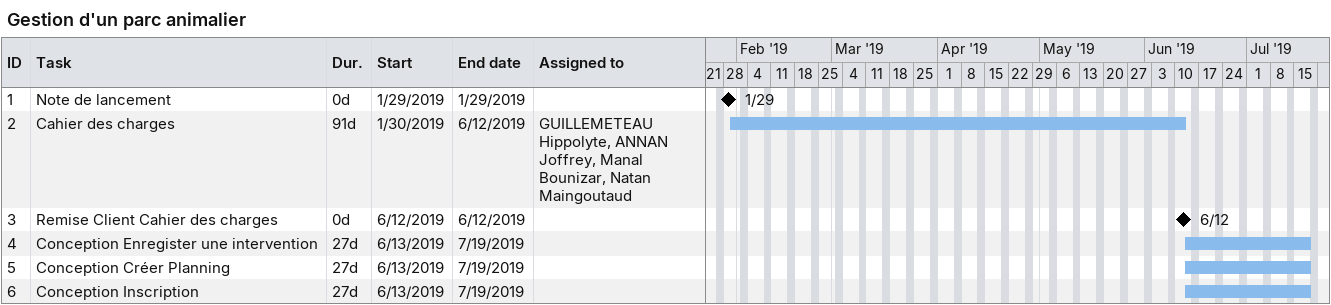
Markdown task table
Gestion d'un parc animalier

| ID | Task | Duration | Start | Finish | Resources |
|---|---|---|---|---|---|
| 1 | Note de lancement | 0d | 2019-01-29 | 2019-01-29 |  |
| 2 | Cahier des charges | 91d | 2019-01-30 | 2019-06-12 | GUILLEMETEAU Hippolyte, ANNAN Joffrey, Manal Bounizar, Natan Maingoutaud |
| 3 | Remise Client Cahier des charges | 0d | 2019-06-12 | 2019-06-12 |  |
| 4 | Conception Enregister une intervention | 27d | 2019-06-13 | 2019-07-19 |  |
| 5 | Conception Créer Planning | 27d | 2019-06-13 | 2019-07-19 |  |
| 6 | Conception Inscription | 27d | 2019-06-13 | 2019-07-19 |  |
